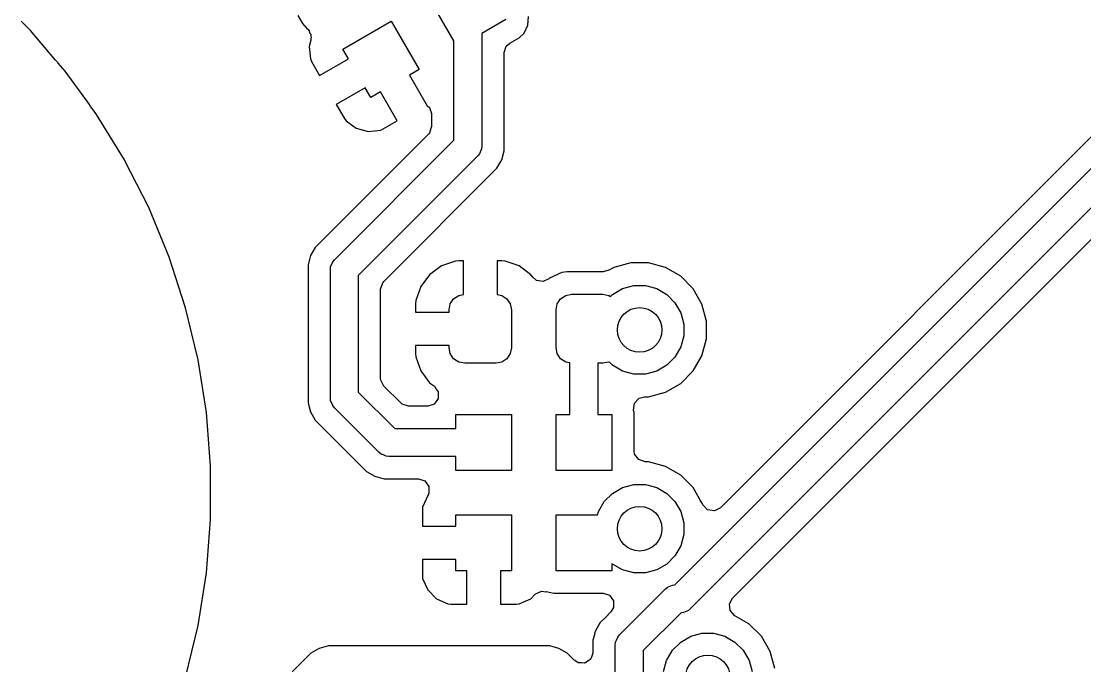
# Model space of a CAD drawing. Extents: x 0.79 to 7.64, y -5.35 to -0.98.
# Drawn here: x 4.3859 to 4.7616, y -2.8957 to -2.6682 of the extents above; entities that cross this region are included whole.
import ezdxf

# ---------------------------------------------------------------- set-up
doc = ezdxf.new("R2010")
doc.units = 0
doc.header["$MEASUREMENT"] = 0
doc.layers.add('BLACK', color=7, linetype='CONTINUOUS')

msp = doc.modelspace()

# ---------------------------------------------------------------- linework, layer by layer
at = {"layer": 'BLACK', "linetype": 'CONTINUOUS'}
for p, q in [((5.09726, -2.37557), (4.63287, -2.83996)), ((4.6168, -2.8672), (5.10165, -2.38235)), ((5.10717, -2.39075), (4.62233, -2.87559)), ((4.53874, -2.67513), (4.53021, -2.66036)), ((4.48353, -2.66616), (4.48521, -2.66906)), ((4.56488, -2.66965), (4.56508, -2.66652)), ((4.38619, -2.66858), (4.38587, -2.66822)), ((4.38627, -2.66866), (4.38619, -2.66858)), ((4.38844, -2.67083), (4.38627, -2.66866)), ((4.38627, -2.66866), (4.38627, -2.66866)), ((4.3891, -2.67149), (4.38844, -2.67083)), ((4.48521, -2.66906), (4.48675, -2.67083)), ((4.48675, -2.67083), (4.48706, -2.67098)), ((4.48706, -2.67098), (4.48753, -2.67161)), ((4.49953, -2.67808), (4.51658, -2.66824)), ((4.51658, -2.66824), (4.52642, -2.68528)), ((4.5571, -2.66757), (4.54858, -2.67249)), ((4.56349, -2.67247), (4.56488, -2.66965)), ((4.39801, -2.68192), (4.3891, -2.67149)), ((4.48753, -2.67161), (4.48774, -2.67225)), ((4.48815, -2.67493), (4.48755, -2.67715)), ((4.48774, -2.67225), (4.48812, -2.67281)), ((4.48812, -2.67281), (4.48813, -2.67344)), ((4.48813, -2.67344), (4.48828, -2.6739)), ((4.48828, -2.6739), (4.48814, -2.67434)), ((4.48814, -2.67434), (4.48815, -2.67493)), ((4.54858, -2.67249), (4.54858, -2.71225)), ((4.55842, -2.67592), (4.56172, -2.67402)), ((4.56172, -2.67402), (4.56349, -2.67247)), ((4.56172, -2.67402), (4.56172, -2.67402)), ((4.56172, -2.67402), (4.56172, -2.67402)), ((4.48755, -2.67715), (4.48755, -2.67715)), ((4.48755, -2.67715), (4.48802, -2.68154)), ((4.5015, -2.68149), (4.49953, -2.67808)), ((4.53874, -2.71021), (4.53874, -2.67513)), ((4.55647, -2.6793), (4.55722, -2.67701)), ((4.55722, -2.67701), (4.55842, -2.67592)), ((4.3987, -2.6827), (4.39801, -2.68192)), ((4.48802, -2.68154), (4.48802, -2.68154)), ((4.48802, -2.68154), (4.48842, -2.68246)), ((4.48842, -2.68246), (4.49127, -2.68739)), ((4.49127, -2.68739), (4.5015, -2.68149)), ((4.55647, -2.71056), (4.55647, -2.6793)), ((4.39888, -2.68294), (4.3987, -2.6827)), ((4.39896, -2.68303), (4.39888, -2.68294)), ((4.40136, -2.68584), (4.39896, -2.68303)), ((4.40992, -2.69762), (4.40136, -2.68584)), ((4.52642, -2.68528), (4.52301, -2.68725)), ((4.49127, -2.68739), (4.49127, -2.68739)), ((4.52301, -2.68725), (4.52925, -2.69807)), ((4.5074, -2.69172), (4.49717, -2.69762)), ((4.50937, -2.69513), (4.5074, -2.69172)), ((4.51278, -2.69316), (4.50937, -2.69513)), ((4.51869, -2.70339), (4.51278, -2.69316)), ((4.41002, -2.69776), (4.40992, -2.69762)), ((4.41006, -2.69781), (4.41002, -2.69776)), ((4.41032, -2.69817), (4.41006, -2.69781)), ((4.41034, -2.69819), (4.41032, -2.69817)), ((4.41046, -2.69837), (4.41034, -2.69819)), ((4.41199, -2.70046), (4.41046, -2.69837)), ((4.41046, -2.69837), (4.41046, -2.69837)), ((4.41245, -2.70111), (4.41199, -2.70046)), ((4.42231, -2.71719), (4.41245, -2.70111)), ((4.49717, -2.69762), (4.50002, -2.70256)), ((4.49717, -2.69762), (4.49717, -2.69762)), ((4.52925, -2.69807), (4.52998, -2.69854)), ((4.52998, -2.69854), (4.53001, -2.69864)), ((4.53001, -2.69864), (4.5301, -2.6987)), ((4.5301, -2.6987), (4.53044, -2.69975)), ((4.53044, -2.69975), (4.53084, -2.70078)), ((4.53084, -2.70078), (4.53084, -2.70099)), ((4.53084, -2.70099), (4.53084, -2.70532)), ((4.50002, -2.70256), (4.50062, -2.70336)), ((4.50062, -2.70336), (4.50418, -2.70596)), ((4.51375, -2.70624), (4.51869, -2.70339)), ((4.5297, -2.70808), (4.48975, -2.74804)), ((4.50418, -2.70596), (4.50418, -2.70596)), ((4.50418, -2.70596), (4.50845, -2.70711)), ((4.50845, -2.70711), (4.51284, -2.70663)), ((4.51284, -2.70663), (4.51375, -2.70624)), ((4.51284, -2.70663), (4.51284, -2.70663)), ((4.5301, -2.70761), (4.5297, -2.70808)), ((4.53084, -2.70532), (4.5301, -2.70761)), ((4.49652, -2.75243), (4.53874, -2.71021)), ((4.54858, -2.71225), (4.54849, -2.71321)), ((4.55647, -2.71393), (4.55647, -2.71056)), ((4.54714, -2.71573), (4.50492, -2.75794)), ((4.54775, -2.71498), (4.54714, -2.71573)), ((4.54845, -2.71328), (4.54775, -2.71498)), ((4.54775, -2.71498), (4.54775, -2.71498)), ((4.54849, -2.71321), (4.54845, -2.71328)), ((4.54849, -2.71321), (4.54849, -2.71321)), ((4.5556, -2.71719), (4.55647, -2.71393)), ((4.42231, -2.7172), (4.42231, -2.71719)), ((4.43088, -2.73402), (4.42231, -2.7172)), ((4.55391, -2.72012), (4.55424, -2.71955)), ((4.55424, -2.71955), (4.5556, -2.71719)), ((4.5556, -2.71719), (4.5556, -2.71719)), ((4.5556, -2.71719), (4.5556, -2.71719)), ((4.51396, -2.76007), (4.55391, -2.72012)), ((4.4381, -2.75145), (4.43088, -2.73402)), ((4.64964, -2.85944), (4.76722, -2.74186)), ((4.48975, -2.74804), (4.48806, -2.75096)), ((4.44394, -2.7694), (4.4381, -2.75145)), ((4.48757, -2.75277), (4.48719, -2.75422)), ((4.48806, -2.75096), (4.48757, -2.75277)), ((4.48806, -2.75096), (4.48806, -2.75096)), ((4.48806, -2.75096), (4.48806, -2.75096)), ((4.49517, -2.75495), (4.49591, -2.75317)), ((4.49591, -2.75317), (4.49652, -2.75243)), ((4.49591, -2.75317), (4.49591, -2.75317)), ((4.53926, -2.75287), (4.53433, -2.75459)), ((4.54043, -2.75276), (4.53926, -2.75287)), ((4.53926, -2.75287), (4.53926, -2.75287)), ((4.54213, -2.75276), (4.54043, -2.75276)), ((4.54213, -2.76465), (4.54213, -2.75276)), ((4.55563, -2.75276), (4.55394, -2.75276)), ((4.55394, -2.75276), (4.55394, -2.75276)), ((4.55394, -2.75276), (4.55394, -2.76465)), ((4.5568, -2.75287), (4.55563, -2.75276)), ((4.56173, -2.75459), (4.5568, -2.75287)), ((4.60122, -2.75352), (4.59521, -2.75513)), ((4.60744, -2.75352), (4.60122, -2.75352)), ((4.61346, -2.75513), (4.60744, -2.75352)), ((4.48719, -2.75422), (4.48719, -2.79949)), ((4.49508, -2.75591), (4.49517, -2.75495)), ((4.49508, -2.80118), (4.49508, -2.75591)), ((4.53433, -2.75459), (4.53013, -2.75769)), ((4.56593, -2.75769), (4.56173, -2.75459)), ((4.57679, -2.75693), (4.57251, -2.75893)), ((4.57874, -2.75667), (4.57679, -2.75693)), ((4.57679, -2.75693), (4.57679, -2.75693)), ((4.5915, -2.75667), (4.57874, -2.75667)), ((4.57874, -2.75667), (4.57874, -2.75667)), ((4.59344, -2.75615), (4.5915, -2.75667)), ((4.59521, -2.75513), (4.59344, -2.75615)), ((4.59521, -2.75513), (4.59521, -2.75513)), ((4.59521, -2.75513), (4.59521, -2.75513)), ((4.59521, -2.75513), (4.59521, -2.75513)), ((4.61885, -2.75825), (4.61346, -2.75513)), ((4.50492, -2.75794), (4.50492, -2.79914)), ((4.51281, -2.76283), (4.51356, -2.76054)), ((4.51356, -2.76054), (4.51396, -2.76007)), ((4.53013, -2.75769), (4.52703, -2.76189)), ((4.53013, -2.75769), (4.53013, -2.75769)), ((4.56656, -2.75854), (4.56593, -2.75769)), ((4.56593, -2.75769), (4.56593, -2.75769)), ((4.56793, -2.7597), (4.56656, -2.75854)), ((4.5703, -2.76008), (4.56793, -2.7597)), ((4.57221, -2.7591), (4.5703, -2.76008)), ((4.57223, -2.75912), (4.57221, -2.7591)), ((4.57236, -2.75903), (4.57223, -2.75912)), ((4.57245, -2.75898), (4.57236, -2.75903)), ((4.57251, -2.75893), (4.57245, -2.75898)), ((4.57251, -2.75893), (4.57251, -2.75893)), ((4.62325, -2.76265), (4.61885, -2.75825)), ((4.51281, -2.76799), (4.51281, -2.76283)), ((4.52703, -2.76189), (4.52531, -2.76682)), ((4.53862, -2.76618), (4.54041, -2.76499)), ((4.54041, -2.76499), (4.54213, -2.76465)), ((4.55394, -2.76465), (4.55565, -2.76499)), ((4.55565, -2.76499), (4.55744, -2.76618)), ((4.57642, -2.76618), (4.57821, -2.76499)), ((4.57821, -2.76499), (4.58031, -2.76457)), ((4.58031, -2.76457), (4.59134, -2.76457)), ((4.59134, -2.76457), (4.59345, -2.76499)), ((4.59345, -2.76499), (4.59404, -2.76538)), ((4.59404, -2.76538), (4.59474, -2.76467)), ((4.59474, -2.76467), (4.5983, -2.76262)), ((4.5983, -2.76262), (4.60228, -2.76155)), ((4.60228, -2.76155), (4.60639, -2.76155)), ((4.60639, -2.76155), (4.61036, -2.76262)), ((4.61036, -2.76262), (4.61392, -2.76467)), ((4.61392, -2.76467), (4.61682, -2.76758)), ((4.62636, -2.76804), (4.62325, -2.76265)), ((4.51281, -2.79426), (4.51281, -2.76799)), ((4.52531, -2.76682), (4.5252, -2.76799)), ((4.5252, -2.76799), (4.5252, -2.77087)), ((4.53701, -2.77008), (4.53743, -2.76797)), ((4.53743, -2.76797), (4.53862, -2.76618)), ((4.55744, -2.76618), (4.55864, -2.76797)), ((4.55864, -2.76797), (4.55906, -2.77008)), ((4.5748, -2.77008), (4.57522, -2.76797)), ((4.57522, -2.76797), (4.57642, -2.76618)), ((4.61682, -2.76758), (4.61888, -2.77114)), ((4.62797, -2.77405), (4.62636, -2.76804)), ((4.44834, -2.78775), (4.44394, -2.7694)), ((4.5252, -2.77087), (4.5252, -2.77087)), ((4.5252, -2.77087), (4.53701, -2.77087)), ((4.53701, -2.77087), (4.53701, -2.77008)), ((4.55906, -2.77008), (4.55906, -2.78346)), ((4.5748, -2.78346), (4.5748, -2.77008)), ((4.61888, -2.77114), (4.61994, -2.77511)), ((4.61994, -2.77511), (4.61994, -2.77922)), ((4.62797, -2.78028), (4.62797, -2.77405)), ((4.61994, -2.77922), (4.61888, -2.78319)), ((4.53701, -2.78268), (4.5252, -2.78268)), ((4.5252, -2.78268), (4.5252, -2.78268)), ((4.5252, -2.78268), (4.5252, -2.78555)), ((4.53701, -2.78346), (4.53701, -2.78268)), ((4.53743, -2.78557), (4.53701, -2.78346)), ((4.55906, -2.78346), (4.55864, -2.78557)), ((4.57522, -2.78557), (4.5748, -2.78346)), ((4.61888, -2.78319), (4.61682, -2.78675)), ((4.62636, -2.78629), (4.62797, -2.78028)), ((4.5252, -2.78555), (4.52531, -2.78672)), ((4.52531, -2.78672), (4.52531, -2.78672)), ((4.52531, -2.78672), (4.52703, -2.79165)), ((4.53862, -2.78736), (4.53743, -2.78557)), ((4.54041, -2.78856), (4.53862, -2.78736)), ((4.55744, -2.78736), (4.55565, -2.78856)), ((4.55864, -2.78557), (4.55744, -2.78736)), ((4.57642, -2.78736), (4.57522, -2.78557)), ((4.57821, -2.78856), (4.57642, -2.78736)), ((4.61682, -2.78675), (4.61392, -2.78966)), ((4.62325, -2.79168), (4.62636, -2.78629)), ((4.45129, -2.80639), (4.44834, -2.78775)), ((4.54252, -2.78898), (4.54041, -2.78856)), ((4.55354, -2.78898), (4.54252, -2.78898)), ((4.55565, -2.78856), (4.55354, -2.78898)), ((4.57972, -2.78886), (4.57821, -2.78856)), ((4.57972, -2.80709), (4.57972, -2.78886)), ((4.59134, -2.78898), (4.58957, -2.78898)), ((4.58957, -2.78898), (4.58957, -2.80709)), ((4.59345, -2.78856), (4.59134, -2.78898)), ((4.59356, -2.78848), (4.59345, -2.78856)), ((4.59474, -2.78966), (4.59356, -2.78848)), ((4.5983, -2.79171), (4.59474, -2.78966)), ((4.61392, -2.78966), (4.61036, -2.79171)), ((4.51286, -2.79487), (4.51281, -2.79426)), ((4.51396, -2.79701), (4.51286, -2.79487)), ((4.52703, -2.79165), (4.53013, -2.79585)), ((4.60228, -2.79278), (4.5983, -2.79171)), ((4.60639, -2.79278), (4.60228, -2.79278)), ((4.61036, -2.79171), (4.60639, -2.79278)), ((4.61885, -2.79608), (4.62325, -2.79168)), ((4.51991, -2.80297), (4.51396, -2.79701)), ((4.53013, -2.79585), (4.53013, -2.79585)), ((4.53013, -2.79585), (4.5318, -2.79708)), ((4.5318, -2.79708), (4.53249, -2.79805)), ((4.53249, -2.79805), (4.53319, -2.79901)), ((4.61346, -2.7992), (4.61885, -2.79608)), ((4.48719, -2.79949), (4.48719, -2.80287)), ((4.49517, -2.80214), (4.49508, -2.80118)), ((4.49591, -2.80392), (4.49517, -2.80214)), ((4.50492, -2.79914), (4.51779, -2.81201)), ((4.53247, -2.8024), (4.53177, -2.80337)), ((4.53318, -2.80145), (4.53247, -2.8024)), ((4.53319, -2.80142), (4.53318, -2.80143)), ((4.53318, -2.80143), (4.53318, -2.80145)), ((4.53319, -2.79901), (4.53319, -2.79903)), ((4.53319, -2.79903), (4.5332, -2.79904)), ((4.5332, -2.79904), (4.53319, -2.80023)), ((4.53319, -2.80023), (4.53319, -2.80142)), ((4.6025, -2.80307), (4.60413, -2.8013)), ((4.60413, -2.8013), (4.60604, -2.80081)), ((4.60604, -2.80081), (4.60744, -2.80081)), ((4.60744, -2.80081), (4.61346, -2.7992)), ((4.60744, -2.80081), (4.60744, -2.80081)), ((4.45278, -2.82521), (4.45129, -2.80639)), ((4.48719, -2.80287), (4.48732, -2.80337)), ((4.48732, -2.80337), (4.48806, -2.80613)), ((4.48806, -2.80613), (4.48975, -2.80905)), ((4.49652, -2.80466), (4.49591, -2.80392)), ((4.49591, -2.80392), (4.49591, -2.80392)), ((4.51227, -2.82041), (4.49652, -2.80466)), ((4.52038, -2.80337), (4.51991, -2.80297)), ((4.52267, -2.80411), (4.52038, -2.80337)), ((4.52948, -2.80411), (4.52267, -2.80411)), ((4.53175, -2.80339), (4.52948, -2.80411)), ((4.53176, -2.80337), (4.53175, -2.80339)), ((4.53177, -2.80337), (4.53176, -2.80337)), ((4.60221, -2.80547), (4.6025, -2.80307)), ((4.60238, -2.80631), (4.60221, -2.80547)), ((4.60238, -2.81984), (4.60238, -2.80631)), ((4.60238, -2.80631), (4.60238, -2.80631)), ((4.48975, -2.80905), (4.48975, -2.80905)), ((4.48975, -2.80905), (4.50549, -2.8248)), ((4.53937, -2.81201), (4.53937, -2.80709)), ((4.53937, -2.80709), (4.55906, -2.80709)), ((4.55906, -2.80709), (4.55906, -2.82677)), ((4.5748, -2.82677), (4.5748, -2.80709)), ((4.5748, -2.80709), (4.57972, -2.80709)), ((4.58957, -2.80709), (4.59449, -2.80709)), ((4.59449, -2.80709), (4.59449, -2.82677)), ((4.51779, -2.81201), (4.53937, -2.81201)), ((4.51301, -2.82102), (4.51227, -2.82041)), ((4.51405, -2.82145), (4.51301, -2.82102)), ((4.51301, -2.82102), (4.51301, -2.82102)), ((4.51479, -2.82176), (4.51405, -2.82145)), ((4.60257, -2.82104), (4.60238, -2.81984)), ((4.60399, -2.82299), (4.60257, -2.82104)), ((4.45278, -2.84408), (4.45278, -2.82521)), ((4.50549, -2.8248), (4.50549, -2.8248)), ((4.50549, -2.8248), (4.50549, -2.8248)), ((4.50549, -2.8248), (4.50549, -2.8248)), ((4.50549, -2.8248), (4.50677, -2.82608)), ((4.51575, -2.82185), (4.51479, -2.82176)), ((4.51479, -2.82176), (4.51479, -2.82176)), ((4.53937, -2.82185), (4.51575, -2.82185)), ((4.53937, -2.82677), (4.53937, -2.82185)), ((4.60628, -2.82373), (4.60399, -2.82299)), ((4.60744, -2.82373), (4.60628, -2.82373)), ((4.61346, -2.82535), (4.60744, -2.82373)), ((4.60744, -2.82373), (4.60744, -2.82373)), ((4.50677, -2.82608), (4.50788, -2.82718)), ((4.50788, -2.82718), (4.5108, -2.82887)), ((4.5108, -2.82887), (4.51406, -2.82974)), ((4.55906, -2.82677), (4.53937, -2.82677)), ((4.59449, -2.82677), (4.5748, -2.82677)), ((4.61885, -2.82846), (4.61346, -2.82535)), ((4.62325, -2.83286), (4.61885, -2.82846)), ((4.51406, -2.82974), (4.52616, -2.82974)), ((4.52616, -2.82974), (4.52845, -2.83049)), ((4.52845, -2.83049), (4.52987, -2.83244)), ((4.52987, -2.83244), (4.52987, -2.83485)), ((4.5983, -2.83283), (4.60228, -2.83176)), ((4.60228, -2.83176), (4.60639, -2.83176)), ((4.60639, -2.83176), (4.61036, -2.83283)), ((4.5296, -2.8354), (4.52767, -2.83977)), ((4.52987, -2.83485), (4.5296, -2.8354)), ((4.5296, -2.8354), (4.5296, -2.8354)), ((4.59184, -2.83779), (4.59474, -2.83488)), ((4.59474, -2.83488), (4.5983, -2.83283)), ((4.61036, -2.83283), (4.61392, -2.83488)), ((4.61392, -2.83488), (4.61682, -2.83779)), ((4.62564, -2.837), (4.62325, -2.83286)), ((4.52767, -2.83977), (4.52756, -2.84076)), ((4.58978, -2.84135), (4.59184, -2.83779)), ((4.61682, -2.83779), (4.61888, -2.84135)), ((4.62636, -2.83825), (4.62564, -2.837)), ((4.62642, -2.83838), (4.62636, -2.83825)), ((4.62664, -2.83898), (4.62642, -2.83838)), ((4.62835, -2.84068), (4.62664, -2.83898)), ((4.63287, -2.83996), (4.63073, -2.84106)), ((4.52756, -2.84076), (4.52756, -2.84646)), ((4.53937, -2.84646), (4.53937, -2.84252)), ((4.53937, -2.84252), (4.55906, -2.84252)), ((4.55906, -2.84252), (4.55906, -2.8622)), ((4.5748, -2.8622), (4.5748, -2.84252)), ((4.5748, -2.84252), (4.58897, -2.84252)), ((4.58897, -2.84252), (4.58948, -2.84247)), ((4.58948, -2.84247), (4.58978, -2.84135)), ((4.61888, -2.84135), (4.61994, -2.84532)), ((4.63073, -2.84106), (4.62835, -2.84068)), ((4.45166, -2.85827), (4.45278, -2.84408)), ((4.52756, -2.84646), (4.52756, -2.84646)), ((4.52756, -2.84646), (4.53937, -2.84646)), ((4.61994, -2.84532), (4.61994, -2.84943)), ((4.61994, -2.84943), (4.61888, -2.8534)), ((4.61888, -2.8534), (4.61682, -2.85696)), ((4.45129, -2.8629), (4.45166, -2.85827)), ((4.53937, -2.85827), (4.52756, -2.85827)), ((4.52756, -2.85827), (4.52756, -2.85827)), ((4.52756, -2.85827), (4.52756, -2.86397)), ((4.53937, -2.8622), (4.53937, -2.85827)), ((4.61682, -2.85696), (4.61392, -2.85987)), ((4.54331, -2.8622), (4.53937, -2.8622)), ((4.54331, -2.87402), (4.54331, -2.8622)), ((4.55906, -2.8622), (4.55512, -2.8622)), ((4.55512, -2.8622), (4.55512, -2.87402)), ((4.59449, -2.8622), (4.5748, -2.8622)), ((4.59474, -2.85987), (4.59449, -2.85961)), ((4.59449, -2.85961), (4.59449, -2.8622)), ((4.5983, -2.86193), (4.59474, -2.85987)), ((4.60228, -2.86299), (4.5983, -2.86193)), ((4.61036, -2.86193), (4.60639, -2.86299)), ((4.61392, -2.85987), (4.61036, -2.86193)), ((4.63714, -2.87194), (4.64964, -2.85944)), ((4.44834, -2.88154), (4.45129, -2.8629)), ((4.52756, -2.86397), (4.52767, -2.86496)), ((4.52767, -2.86496), (4.52946, -2.869)), ((4.60639, -2.86299), (4.60228, -2.86299)), ((4.52946, -2.869), (4.53258, -2.87212)), ((4.56748, -2.87049), (4.56962, -2.86939)), ((4.56962, -2.86939), (4.57134, -2.8696)), ((4.57134, -2.8696), (4.57135, -2.86957)), ((4.57135, -2.86957), (4.57403, -2.8701)), ((4.57403, -2.8701), (4.57403, -2.8701)), ((4.57403, -2.8701), (4.57403, -2.8701)), ((4.57403, -2.8701), (4.57403, -2.8701)), ((4.57403, -2.8701), (4.5914, -2.8701)), ((4.5914, -2.8701), (4.59369, -2.87084)), ((4.59718, -2.88489), (4.61344, -2.86863)), ((4.61344, -2.86863), (4.61419, -2.86802)), ((4.61419, -2.86802), (4.61596, -2.86729)), ((4.61596, -2.86729), (4.6168, -2.8672)), ((4.61596, -2.86729), (4.61596, -2.86729)), ((4.53258, -2.87212), (4.53662, -2.8739)), ((4.53662, -2.8739), (4.53761, -2.87402)), ((4.53761, -2.87402), (4.54331, -2.87402)), ((4.55512, -2.87402), (4.55512, -2.87402)), ((4.55512, -2.87402), (4.56082, -2.87402)), ((4.56082, -2.87402), (4.56181, -2.8739)), ((4.56082, -2.87402), (4.56082, -2.87402)), ((4.56181, -2.8739), (4.56585, -2.87212)), ((4.56585, -2.87212), (4.56748, -2.87049)), ((4.59369, -2.87084), (4.59511, -2.87279)), ((4.59511, -2.87279), (4.59511, -2.8752)), ((4.63609, -2.87389), (4.63714, -2.87194)), ((4.63634, -2.87628), (4.63609, -2.87389)), ((4.59416, -2.87675), (4.59222, -2.87869)), ((4.59511, -2.8752), (4.59416, -2.87675)), ((4.61897, -2.87702), (4.60558, -2.89041)), ((4.61981, -2.87694), (4.61897, -2.87702)), ((4.62046, -2.87667), (4.61981, -2.87694)), ((4.61981, -2.87694), (4.61981, -2.87694)), ((4.62158, -2.8762), (4.62046, -2.87667)), ((4.62233, -2.87559), (4.62158, -2.8762)), ((4.62158, -2.8762), (4.62158, -2.8762)), ((4.63795, -2.87807), (4.63634, -2.87628)), ((4.44394, -2.89989), (4.44834, -2.88154)), ((4.59041, -2.8805), (4.58872, -2.88343)), ((4.59222, -2.87869), (4.59041, -2.8805)), ((4.64293, -2.88095), (4.63795, -2.87807)), ((4.64734, -2.88535), (4.64293, -2.88095)), ((4.64293, -2.88095), (4.64293, -2.88095)), ((4.58834, -2.88485), (4.58785, -2.88668)), ((4.58843, -2.88452), (4.58834, -2.88485)), ((4.58872, -2.88343), (4.58843, -2.88452)), ((4.58843, -2.88452), (4.58843, -2.88452)), ((4.58872, -2.88343), (4.58872, -2.88343)), ((4.59657, -2.88564), (4.59718, -2.88489)), ((4.61883, -2.88737), (4.62239, -2.88532)), ((4.62239, -2.88532), (4.62636, -2.88426)), ((4.62636, -2.88426), (4.63047, -2.88426)), ((4.63047, -2.88426), (4.63444, -2.88532)), ((4.63444, -2.88532), (4.638, -2.88737)), ((4.65045, -2.89074), (4.64734, -2.88535)), ((4.49438, -2.88876), (4.49275, -2.8892)), ((4.57255, -2.88876), (4.49438, -2.88876)), ((4.57455, -2.88929), (4.57255, -2.88876)), ((4.58785, -2.88668), (4.58785, -2.89119)), ((4.59574, -2.88837), (4.59583, -2.88741)), ((4.59574, -2.91137), (4.59574, -2.88837)), ((4.59583, -2.88741), (4.59585, -2.88737)), ((4.59585, -2.88737), (4.59614, -2.88668)), ((4.59614, -2.88668), (4.59657, -2.88564)), ((4.59657, -2.88564), (4.59657, -2.88564)), ((4.61592, -2.89028), (4.61883, -2.88737)), ((4.638, -2.88737), (4.64091, -2.89028)), ((4.48819, -2.89132), (4.47006, -2.90945)), ((4.48982, -2.89038), (4.48819, -2.89132)), ((4.49112, -2.88963), (4.48982, -2.89038)), ((4.48982, -2.89038), (4.48982, -2.89038)), ((4.49275, -2.8892), (4.49112, -2.88963)), ((4.57581, -2.88963), (4.57455, -2.88929)), ((4.57873, -2.89132), (4.57581, -2.88963)), ((4.57581, -2.88963), (4.57581, -2.88963)), ((4.58119, -2.89378), (4.57873, -2.89132)), ((4.57873, -2.89132), (4.57873, -2.89132)), ((4.58742, -2.89232), (4.5871, -2.89331)), ((4.58783, -2.89136), (4.58742, -2.89232)), ((4.58785, -2.89119), (4.58783, -2.89136)), ((4.60558, -2.89041), (4.60558, -2.90933)), ((4.61387, -2.89384), (4.61592, -2.89028)), ((4.64091, -2.89028), (4.64297, -2.89384)), ((4.65206, -2.89676), (4.65045, -2.89074)), ((4.58213, -2.89435), (4.58119, -2.89378)), ((4.58243, -2.89461), (4.58213, -2.89435)), ((4.58257, -2.89462), (4.58243, -2.89461)), ((4.58274, -2.89473), (4.58257, -2.89462)), ((4.58379, -2.89473), (4.58274, -2.89473)), ((4.58483, -2.89482), (4.58379, -2.89473)), ((4.58498, -2.89473), (4.58483, -2.89482)), ((4.58515, -2.89473), (4.58498, -2.89473)), ((4.586, -2.89412), (4.58515, -2.89473)), ((4.58689, -2.89358), (4.586, -2.89412)), ((4.58696, -2.89342), (4.58689, -2.89358)), ((4.5871, -2.89331), (4.58696, -2.89342)), ((4.6128, -2.89781), (4.61387, -2.89384)), ((4.64297, -2.89384), (4.64403, -2.89781))]:
    msp.add_line(p, q, dxfattribs=at)
at = {"layer": 'BLACK'}
for centre in [(4.60433, -2.77717), (4.60433, -2.84738), (4.62842, -2.89987)]:
    msp.add_circle(centre, 0.00787, dxfattribs=at)

doc.saveas('drawing.dxf')
